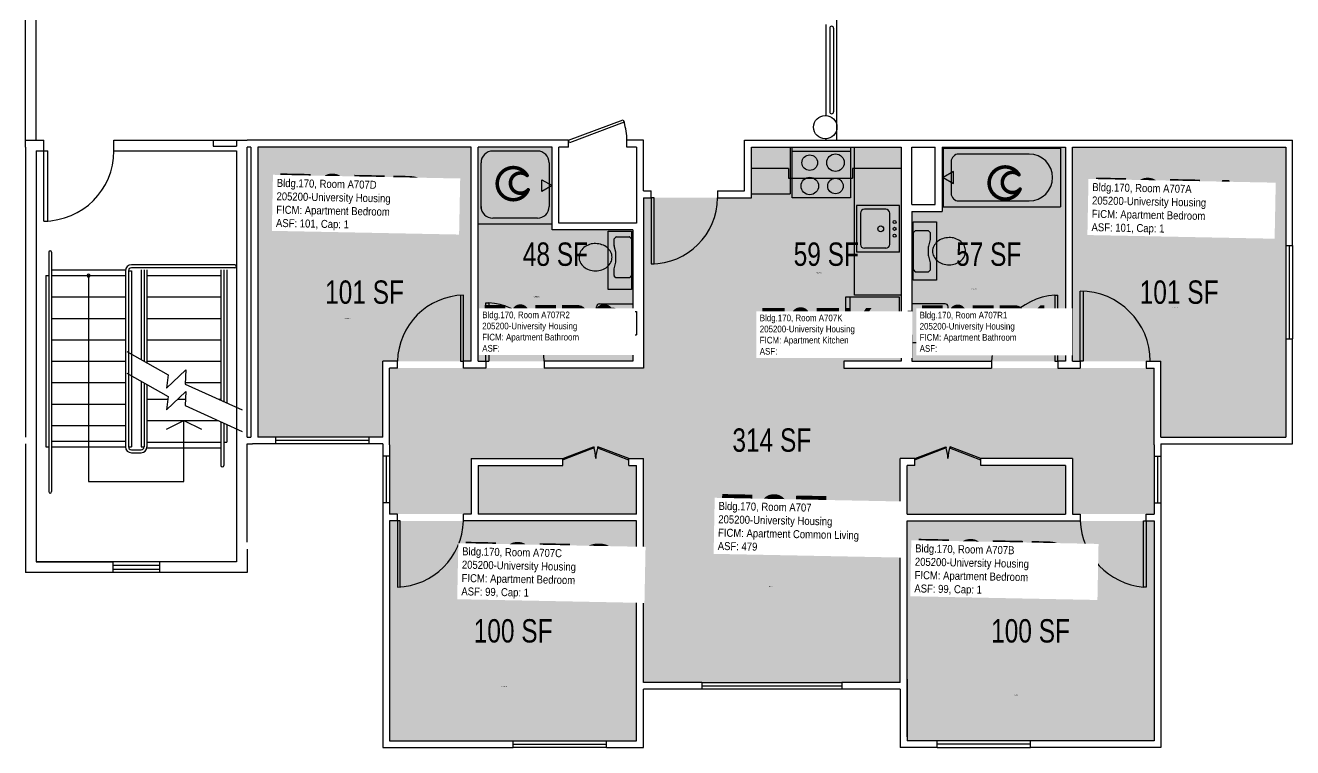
# Model space of a CAD drawing. Header units: inches. Extents: x -90 to 2436, y -85 to 1674.
# Drawn here: x 1784 to 2436, y -51 to 320 of the extents above; entities that cross this region are included whole.
import ezdxf
from ezdxf.enums import TextEntityAlignment as Align

# ---------------------------------------------------------------- set-up
doc = ezdxf.new("R2010")
doc.units = ezdxf.units.IN
doc.header["$LTSCALE"] = 10
doc.header["$MEASUREMENT"] = 0
doc.layers.get('0').update_dxf_attribs({"linetype": 'CONTINUOUS'})
for name, color, linetype in [('A-COLS', 5, 'CONTINUOUS'), ('A-DOOR', 2, 'CONTINUOUS'), ('A-FLOR', 3, 'CONTINUOUS'), ('A-GLAZ', 1, 'CONTINUOUS'), ('A-IDEN-ICON', 4, 'CONTINUOUS'), ('A-IDEN-RNUM', 7, 'CONTINUOUS'), ('A-IDEN-SNUM', 4, 'CONTINUOUS'), ('A-IDEN-VNUM', 4, 'CONTINUOUS'), ('A-WALL', 5, 'CONTINUOUS'), ('AREA-TEXT', 3, 'CONTINUOUS'), ('Rooms-Category-Color', 7, 'CONTINUOUS'), ('Rooms-College-Color', 7, 'CONTINUOUS'), ('Rooms-Department-Color', 7, 'CONTINUOUS'), ('Rooms-Division-Color', 7, 'CONTINUOUS'), ('Rooms-Information', 7, 'CONTINUOUS')]:
    doc.layers.add(name, color=color, linetype=linetype)
doc.styles.add('CP_AREA', font='arial.ttf', dxfattribs={"height": 15})
doc.styles.add('CP_ROOMSNUMBER', font='arial.ttf', dxfattribs={"height": 1})
doc.styles.add('CP_ROOMVNUMBER', font='arial.ttf', dxfattribs={"width": 0.85, "height": 0.075})

# ---------------------------------------------------------------- blocks, each defined once
blk = doc.blocks.new('CPBATH')
at = {"color": 0, "linetype": 'ByBlock', "const_width": 0.0127}
for points in [[(0.0571, 0.0168, 0.861492), (-0.0551, 0, 1)], [(-0.0551, 0, 0.726902), (0.0487, -0.0337, 1)], [(0.0571, 0.0168, 0.729002), (-0.0084, -0.0042, 1)], [(-0.0084, -0.0042, 0.609468), (0.0487, -0.0337, 1)]]:
    blk.add_lwpolyline(points, format="xyb", dxfattribs=at)
at = {"color": 0, "linetype": 'ByBlock', "const_width": 0.00637}
for points in [[(0.0544, 0.0152, 1), (0.0599, 0.0184, 1)], [(0.0459, -0.0353, 1), (0.0515, -0.0321, 1)]]:
    blk.add_lwpolyline(points, format="xyb", close=True, dxfattribs=at)

msp = doc.modelspace()

# ---------------------------------------------------------------- hatches: boundary and pattern name
at = {"layer": 'Rooms-Category-Color', "true_color": 0x728ef3}
for points in [[(1967.99, 108.37), (1903.74, 108.37), (1903.74, 257.37), (2013.49, 257.37), (2013.49, 147.37), (1967.99, 147.37)], [(2054.99, 257.37), (2054.99, 214.87), (2096.49, 214.87), (2096.49, 147.37), (2016.99, 147.37), (2016.99, 257.37)], [(2157.49, 257.37), (2234.49, 257.37), (2234.49, 147.37), (2157.49, 147.37)], [(2255.49, 257.37), (2318.99, 257.37), (2318.99, 147.37), (2239.99, 147.37), (2239.99, 224.37), (2255.49, 224.37)], [(2432.24, 108.37), (2367.99, 108.37), (2367.99, 147.37), (2322.49, 147.37), (2322.49, 257.37), (2432.24, 257.37)], [(1971.49, 68.87), (1971.49, 143.87), (2101.99, 143.87), (2101.99, 231.37), (2157.49, 231.37), (2157.49, 147.37), (2205, 147.37), (2205, 143.87), (2364.49, 143.87), (2364.49, 68.87), (2322.49, 68.87), (2322.49, 97.37), (2275.49, 97.37), (2275.49, 93.87), (2318.99, 93.87), (2318.99, 68.87), (2237.49, 68.87), (2237.49, 93.87), (2241.49, 93.87), (2241.49, 97.37), (2233.99, 97.37), (2233.99, -17.63), (2101.99, -17.63), (2101.99, 97.37), (2094.49, 97.37), (2094.49, 93.87), (2098.49, 93.87), (2098.49, 68.87), (2016.99, 68.87), (2016.99, 93.87), (2060.49, 93.87), (2060.49, 97.37), (2013.49, 97.37), (2013.49, 68.87)], [(2098.49, -47.63), (1971.49, -47.63), (1971.49, 65.37), (2098.49, 65.37)], [(2237.49, -47.63), (2237.49, 65.37), (2364.49, 65.37), (2364.49, -47.63)]]:
    msp.add_hatch(color=171, dxfattribs=at).paths.add_polyline_path(points)
at = {"layer": 'Rooms-College-Color', "true_color": 0xadadad}
for points in [[(1967.99, 108.37), (1903.74, 108.37), (1903.74, 257.37), (2013.49, 257.37), (2013.49, 147.37), (1967.99, 147.37)], [(2054.99, 257.37), (2054.99, 214.87), (2096.49, 214.87), (2096.49, 147.37), (2016.99, 147.37), (2016.99, 257.37)], [(2157.49, 257.37), (2234.49, 257.37), (2234.49, 147.37), (2157.49, 147.37)], [(2255.49, 257.37), (2318.99, 257.37), (2318.99, 147.37), (2239.99, 147.37), (2239.99, 224.37), (2255.49, 224.37)], [(2432.24, 108.37), (2367.99, 108.37), (2367.99, 147.37), (2322.49, 147.37), (2322.49, 257.37), (2432.24, 257.37)], [(1971.49, 68.87), (1971.49, 143.87), (2101.99, 143.87), (2101.99, 231.37), (2157.49, 231.37), (2157.49, 147.37), (2205, 147.37), (2205, 143.87), (2364.49, 143.87), (2364.49, 68.87), (2322.49, 68.87), (2322.49, 97.37), (2275.49, 97.37), (2275.49, 93.87), (2318.99, 93.87), (2318.99, 68.87), (2237.49, 68.87), (2237.49, 93.87), (2241.49, 93.87), (2241.49, 97.37), (2233.99, 97.37), (2233.99, -17.63), (2101.99, -17.63), (2101.99, 97.37), (2094.49, 97.37), (2094.49, 93.87), (2098.49, 93.87), (2098.49, 68.87), (2016.99, 68.87), (2016.99, 93.87), (2060.49, 93.87), (2060.49, 97.37), (2013.49, 97.37), (2013.49, 68.87)], [(2098.49, -47.63), (1971.49, -47.63), (1971.49, 65.37), (2098.49, 65.37)], [(2237.49, -47.63), (2237.49, 65.37), (2364.49, 65.37), (2364.49, -47.63)]]:
    msp.add_hatch(color=253, dxfattribs=at).paths.add_polyline_path(points)
at = {"layer": 'Rooms-Department-Color', "true_color": 0x604aed}
for points in [[(1967.99, 108.37), (1903.74, 108.37), (1903.74, 257.37), (2013.49, 257.37), (2013.49, 147.37), (1967.99, 147.37)], [(2054.99, 257.37), (2054.99, 214.87), (2096.49, 214.87), (2096.49, 147.37), (2016.99, 147.37), (2016.99, 257.37)], [(2157.49, 257.37), (2234.49, 257.37), (2234.49, 147.37), (2157.49, 147.37)], [(2255.49, 257.37), (2318.99, 257.37), (2318.99, 147.37), (2239.99, 147.37), (2239.99, 224.37), (2255.49, 224.37)], [(2432.24, 108.37), (2367.99, 108.37), (2367.99, 147.37), (2322.49, 147.37), (2322.49, 257.37), (2432.24, 257.37)], [(1971.49, 68.87), (1971.49, 143.87), (2101.99, 143.87), (2101.99, 231.37), (2157.49, 231.37), (2157.49, 147.37), (2205, 147.37), (2205, 143.87), (2364.49, 143.87), (2364.49, 68.87), (2322.49, 68.87), (2322.49, 97.37), (2275.49, 97.37), (2275.49, 93.87), (2318.99, 93.87), (2318.99, 68.87), (2237.49, 68.87), (2237.49, 93.87), (2241.49, 93.87), (2241.49, 97.37), (2233.99, 97.37), (2233.99, -17.63), (2101.99, -17.63), (2101.99, 97.37), (2094.49, 97.37), (2094.49, 93.87), (2098.49, 93.87), (2098.49, 68.87), (2016.99, 68.87), (2016.99, 93.87), (2060.49, 93.87), (2060.49, 97.37), (2013.49, 97.37), (2013.49, 68.87)], [(2098.49, -47.63), (1971.49, -47.63), (1971.49, 65.37), (2098.49, 65.37)], [(2237.49, -47.63), (2237.49, 65.37), (2364.49, 65.37), (2364.49, -47.63)]]:
    msp.add_hatch(color=173, dxfattribs=at).paths.add_polyline_path(points)
at = {"layer": 'Rooms-Division-Color', "true_color": 0x604aed}
for points in [[(1967.99, 108.37), (1903.74, 108.37), (1903.74, 257.37), (2013.49, 257.37), (2013.49, 147.37), (1967.99, 147.37)], [(2054.99, 257.37), (2054.99, 214.87), (2096.49, 214.87), (2096.49, 147.37), (2016.99, 147.37), (2016.99, 257.37)], [(2157.49, 257.37), (2234.49, 257.37), (2234.49, 147.37), (2157.49, 147.37)], [(2255.49, 257.37), (2318.99, 257.37), (2318.99, 147.37), (2239.99, 147.37), (2239.99, 224.37), (2255.49, 224.37)], [(2432.24, 108.37), (2367.99, 108.37), (2367.99, 147.37), (2322.49, 147.37), (2322.49, 257.37), (2432.24, 257.37)], [(1971.49, 68.87), (1971.49, 143.87), (2101.99, 143.87), (2101.99, 231.37), (2157.49, 231.37), (2157.49, 147.37), (2205, 147.37), (2205, 143.87), (2364.49, 143.87), (2364.49, 68.87), (2322.49, 68.87), (2322.49, 97.37), (2275.49, 97.37), (2275.49, 93.87), (2318.99, 93.87), (2318.99, 68.87), (2237.49, 68.87), (2237.49, 93.87), (2241.49, 93.87), (2241.49, 97.37), (2233.99, 97.37), (2233.99, -17.63), (2101.99, -17.63), (2101.99, 97.37), (2094.49, 97.37), (2094.49, 93.87), (2098.49, 93.87), (2098.49, 68.87), (2016.99, 68.87), (2016.99, 93.87), (2060.49, 93.87), (2060.49, 97.37), (2013.49, 97.37), (2013.49, 68.87)], [(2098.49, -47.63), (1971.49, -47.63), (1971.49, 65.37), (2098.49, 65.37)], [(2237.49, -47.63), (2237.49, 65.37), (2364.49, 65.37), (2364.49, -47.63)]]:
    msp.add_hatch(color=173, dxfattribs=at).paths.add_polyline_path(points)

# ---------------------------------------------------------------- linework, layer by layer
for p, q in [((2047.49, 255.34), (2024.49, 255.34)), ((2177.49, 257.37), (2177.49, 233.37)), ((2178.49, 231.37), (2178.49, 257.37)), ((2178.49, 255.29), (2208.49, 255.29)), ((2208.49, 257.37), (2208.49, 231.37)), ((2210.49, 181.37), (2210.49, 257.37)), ((2256.11, 256.75), (2256.11, 226.75)), ((2256.11, 256.75), (2316.36, 256.75)), ((2316.36, 256.75), (2316.36, 226.75)), ((2018.49, 225.84), (2018.49, 249.34)), ((2053.49, 249.34), (2053.49, 226.84)), ((2260.13, 249.78), (2260.13, 233.71)), ((2300.3, 253.8), (2264.15, 253.8)), ((2176.49, 246.3), (2157.49, 246.3)), ((2176.49, 246.3), (2176.49, 241.37)), ((2176.49, 241.37), (2209.42, 241.37)), ((2234.49, 246.3), (2209.42, 246.3)), ((2209.42, 246.3), (2209.42, 241.37)), ((2261.31, 244.75), (2256.11, 241.75)), ((2256.11, 241.75), (2261.31, 238.75)), ((2261.31, 238.75), (2261.31, 244.75)), ((2049.79, 234.59), (2049.79, 240.59)), ((2049.79, 240.59), (2054.99, 237.59)), ((2054.99, 237.59), (2049.79, 234.59)), ((2157.49, 233.37), (2177.49, 233.37)), ((2208.49, 231.37), (2178.49, 231.37)), ((2264.15, 229.7), (2300.3, 229.7)), ((2211.58, 227.42), (2211.58, 203.42)), ((2233.58, 227.42), (2211.58, 227.42)), ((2213.58, 223.42), (2213.58, 207.42)), ((2226.58, 225.42), (2215.58, 225.42)), ((2228.58, 207.42), (2228.58, 223.42)), ((2233.58, 203.42), (2233.58, 227.42)), ((2256.11, 226.75), (2316.36, 226.75)), ((2016.99, 217.87), (2054.99, 217.87)), ((2047.49, 220.84), (2024.49, 220.84)), ((2240.61, 218.96), (2252.61, 218.96)), ((2240.61, 188.96), (2240.61, 218.96)), ((2252.61, 218.96), (2252.61, 188.96)), ((2083.86, 214.25), (2095.86, 214.25)), ((2083.86, 184.25), (2083.86, 214.25)), ((2086.86, 210.29), (2087.74, 211.16)), ((2086.86, 206.84), (2086.86, 210.29)), ((2088.04, 211.29), (2094.69, 211.29)), ((2094.99, 211.16), (2095.86, 210.29)), ((2095.86, 214.25), (2095.86, 184.25)), ((2095.86, 210.29), (2095.86, 191.46)), ((2241.49, 214.25), (2240.61, 213.37)), ((2240.61, 213.37), (2240.61, 194.55)), ((2248.44, 214.37), (2241.79, 214.37)), ((2248.63, 206.43), (2249.61, 209.87)), ((2249.61, 213.37), (2248.74, 214.25)), ((2249.61, 209.87), (2249.61, 213.37)), ((2087.85, 203.34), (2086.88, 206.73)), ((2087.86, 198.34), (2087.86, 203.23)), ((2233.58, 203.42), (2211.58, 203.42)), ((2226.58, 205.42), (2215.58, 205.42)), ((2248.61, 201.43), (2248.61, 206.31)), ((2086.88, 194.84), (2087.85, 198.23)), ((2249.61, 197.87), (2248.63, 201.32)), ((2249.61, 194.55), (2249.61, 197.87)), ((2086.86, 191.46), (2086.86, 194.73)), ((2087.86, 190.29), (2086.99, 191.16)), ((2094.69, 190.29), (2087.86, 190.29)), ((2095.74, 191.16), (2094.99, 190.41)), ((2252.61, 188.96), (2240.61, 188.96)), ((2240.74, 194.25), (2241.61, 193.37)), ((2241.61, 193.37), (2248.61, 193.37)), ((2248.61, 193.37), (2249.49, 194.25)), ((2095.86, 184.25), (2083.86, 184.25)), ((2079.36, 176.87), (2096.49, 176.87)), ((2205.99, 149.37), (2205.99, 180.37)), ((2205.99, 180.37), (2233.49, 180.37)), ((2208.24, 149.37), (2208.24, 180.37)), ((2234.49, 181.37), (2210.49, 181.37)), ((2233.49, 180.37), (2233.49, 149.37)), ((2257.1, 176.87), (2239.98, 176.87)), ((2077.86, 158.37), (2077.86, 175.37)), ((2258.6, 158.37), (2258.6, 175.37)), ((2079.36, 156.87), (2096.49, 156.87)), ((2257.1, 156.87), (2239.98, 156.87)), ((2233.49, 149.37), (2205.99, 149.37))]:
    msp.add_line(p, q)
for centre, radius in [((2187.49, 249.37), 4), ((2200.71, 249.37), 4.5), ((2187.49, 237.37), 4.5), ((2200.71, 237.37), 4), ((2223.96, 215.37), 1.5), ((2231.08, 218.87), 0.791), ((2231.08, 215.37), 0.791), ((2231.08, 211.87), 0.791)]:
    msp.add_circle(centre, radius)
for centre, radius, start, end in [((2024.49, 249.34), 6, 90, 180), ((2047.49, 249.34), 6, 0, 90), ((2264.15, 249.78), 4.02, 90, 180), ((2300.3, 241.75), 12.05, 270, 90), ((2264.15, 233.71), 4.02, 180, 270), ((2024.49, 226.84), 6, 180, 270), ((2047.49, 226.84), 6, 270, 0), ((2215.58, 223.42), 2, 90, 180), ((2226.58, 223.42), 2, 0, 90), ((2088.04, 210.87), 0.418, 90, 135), ((2094.69, 210.87), 0.418, 45, 90), ((2241.79, 213.95), 0.418, 90, 135), ((2248.44, 213.95), 0.418, 45, 90), ((2257.72, 203.22), 7.26, 129.47246, 153.29881), ((2258.56, 202.19), 8.59, 108.83538, 129.47246), ((2259.11, 200.58), 10.29, 90, 108.83538), ((2259.63, 203.02), 7.87, 71.16462, 93.77544), ((2259.13, 201.54), 9.43, 50.52754, 71.16462), ((2260.51, 203.22), 7.26, 26.70119, 50.52754), ((2074.67, 200.79), 5.8, 153.29881, 180), ((2075.97, 200.13), 7.26, 129.47246, 153.29881), ((2077.35, 198.46), 9.43, 108.83538, 129.47246), ((2076.84, 199.93), 7.87, 86.22456, 108.83538), ((2077.36, 197.49), 10.29, 71.16462, 90), ((2077.91, 199.1), 8.59, 50.52754, 71.16462), ((2078.76, 200.13), 7.26, 26.70119, 50.52754), ((2080.06, 200.79), 5.8, 0, 26.70119), ((2087.28, 206.84), 0.418, 180, 195.9454), ((2087.44, 203.23), 0.418, 0, 15.9454), ((2215.58, 207.42), 2, 180, 270), ((2226.58, 207.42), 2, 270, 0), ((2249.03, 206.31), 0.418, 164.0546, 180), ((2256.42, 203.87), 5.8, 153.29881, 180), ((2256.42, 203.87), 5.8, 180, 206.70119), ((2261.81, 203.87), 5.8, 0, 26.70119), ((2261.81, 203.87), 5.8, 333.29881, 0), ((2074.67, 200.79), 5.8, 180, 206.70119), ((2075.97, 201.44), 7.26, 206.70119, 230.52754), ((2076.81, 202.47), 8.59, 230.52754, 251.16462), ((2077.91, 202.47), 8.59, 288.83538, 309.47246), ((2078.76, 201.44), 7.26, 309.47246, 333.29881), ((2080.06, 200.79), 5.8, 333.29881, 0), ((2087.44, 198.34), 0.418, 344.0546, 0), ((2249.03, 201.43), 0.418, 180, 195.9454), ((2257.72, 204.53), 7.26, 206.70119, 230.52754), ((2258.56, 205.55), 8.59, 230.52754, 251.16462), ((2259.11, 207.17), 10.29, 251.16462, 270), ((2259.11, 207.17), 10.29, 270, 288.83538), ((2259.66, 205.55), 8.59, 288.83538, 309.47246), ((2260.51, 204.53), 7.26, 309.47246, 333.29881), ((2077.36, 204.08), 10.29, 251.16462, 270), ((2077.36, 204.08), 10.29, 270, 288.83538), ((2087.28, 191.46), 0.418, 180, 225), ((2094.69, 190.7), 0.418, 270, 315), ((2095.44, 191.46), 0.418, 315, 0), ((2241.03, 194.55), 0.418, 180, 225), ((2249.19, 194.55), 0.418, 315, 0), ((2079.36, 175.37), 1.5, 90, 180), ((2257.1, 175.37), 1.5, 0, 90), ((2088.86, 166.87), 9, 160.77064, 180), ((2087.59, 167.32), 7.65, 139.89909, 160.77064), ((2086.78, 168), 6.59, 116.19159, 139.89909), ((2086.26, 169.05), 5.42, 90, 116.19159), ((2086.26, 169.05), 5.42, 63.80841, 90), ((2085.74, 168), 6.59, 40.10091, 63.80841), ((2084.93, 167.32), 7.65, 19.22936, 40.10091), ((2083.66, 166.87), 9, 0, 19.22936), ((2252.8, 166.87), 9, 160.77064, 180), ((2251.53, 167.32), 7.65, 139.89909, 160.77064), ((2250.72, 168), 6.59, 116.19159, 139.89909), ((2250.2, 169.05), 5.42, 90, 116.19159), ((2250.2, 169.05), 5.42, 63.80841, 90), ((2249.68, 168), 6.59, 40.10091, 63.80841), ((2248.87, 167.32), 7.65, 19.22936, 40.10091), ((2247.6, 166.87), 9, 0, 19.22936), ((2088.86, 166.87), 9, 180, 199.22936), ((2087.59, 166.43), 7.65, 199.22936, 220.10091), ((2084.93, 166.43), 7.65, 319.89909, 340.77064), ((2083.66, 166.87), 9, 340.77064, 0), ((2252.8, 166.87), 9, 180, 199.22936), ((2251.53, 166.43), 7.65, 199.22936, 220.10091), ((2248.87, 166.43), 7.65, 319.89909, 340.77064), ((2247.6, 166.87), 9, 340.77064, 0), ((2079.36, 158.37), 1.5, 180, 270), ((2086.78, 165.75), 6.59, 220.10091, 243.80841), ((2086.26, 164.69), 5.42, 243.80841, 270), ((2086.26, 164.69), 5.42, 270, 296.19159), ((2085.74, 165.75), 6.59, 296.19159, 319.89909), ((2250.72, 165.75), 6.59, 220.10091, 243.80841), ((2250.2, 164.69), 5.42, 243.80841, 270), ((2250.2, 164.69), 5.42, 270, 296.19159), ((2249.68, 165.75), 6.59, 296.19159, 319.89909), ((2257.1, 158.37), 1.5, 270, 0)]:
    msp.add_arc(centre, radius, start, end)
at = {"layer": 'A-COLS'}
msp.add_circle((2195.49, 267.6), 6, dxfattribs=at)
at = {"layer": 'A-DOOR'}
for p, q in [((2063.49, 260.87), (2091.56, 271.46)), ((2092.06, 270.14), (2063.99, 259.55)), ((2091.56, 271.46), (2092.06, 270.14)), ((2063.99, 259.55), (2063.49, 260.87)), ((1793.74, 219.37), (1793.74, 255.37)), ((1793.74, 255.37), (1795.74, 255.37)), ((1795.74, 219.37), (1795.74, 255.37)), ((2107.49, 231.37), (2105.99, 231.37)), ((2105.99, 231.37), (2105.99, 197.37)), ((2107.49, 197.37), (2107.49, 231.37)), ((1793.74, 219.37), (1795.74, 219.37)), ((2105.99, 197.37), (2107.49, 197.37)), ((2326.49, 147.37), (2326.49, 183.37)), ((2327.99, 183.37), (2327.99, 147.37)), ((2007.99, 181.37), (2007.99, 147.37)), ((2009.49, 147.37), (2009.49, 181.37)), ((2020.99, 147.37), (2020.99, 177.37)), ((2020.99, 177.37), (2022.49, 177.37)), ((2022.49, 177.37), (2022.49, 147.37)), ((2313.49, 181.37), (2313.49, 147.37)), ((2313.49, 181.37), (2314.99, 181.37)), ((2314.99, 147.37), (2314.99, 181.37)), ((2007.99, 147.37), (2009.49, 147.37)), ((2020.99, 147.37), (2022.49, 147.37)), ((2313.49, 147.37), (2314.99, 147.37)), ((2327.99, 147.37), (2326.49, 147.37)), ((2060.49, 97.37), (2076.36, 103.46)), ((2076.61, 102.8), (2060.74, 96.71)), ((2076.36, 103.46), (2076.61, 102.8)), ((2078.61, 103.46), (2078.36, 102.8)), ((2078.36, 102.8), (2094.23, 96.71)), ((2094.49, 97.37), (2078.61, 103.46)), ((2241.49, 97.37), (2257.36, 103.46)), ((2257.61, 102.8), (2241.74, 96.71)), ((2257.36, 103.46), (2257.61, 102.8)), ((2259.61, 103.46), (2259.36, 102.8)), ((2259.36, 102.8), (2275.23, 96.71)), ((2275.49, 97.37), (2259.61, 103.46)), ((2060.74, 96.71), (2060.49, 97.37)), ((2094.23, 96.71), (2094.49, 97.37)), ((2241.74, 96.71), (2241.49, 97.37)), ((2275.23, 96.71), (2275.49, 97.37)), ((1975.49, 65.37), (1975.49, 31.37)), ((1976.99, 65.37), (1975.49, 65.37)), ((1976.99, 31.37), (1976.99, 65.37)), ((2358.99, 65.37), (2360.49, 65.37)), ((2358.99, 31.37), (2358.99, 65.37)), ((2360.49, 65.37), (2360.49, 31.37)), ((2360.49, 31.37), (2358.99, 31.37))]:
    msp.add_line(p, q, dxfattribs=at)
for centre, radius, start, end in [((2066.29, 261.24), 27.2, 359.22408, 19.05218), ((1793.74, 255.37), 36, 270, 0), ((2105.99, 231.37), 34, 270, 0), ((2326.49, 147.37), 36, 0, 90), ((2010.45, 146.41), 34.97, 91.57576, 178.42424), ((2021.22, 147.63), 29.77, 359.51034, 87.55206), ((2316.59, 145.87), 35.64, 94.99827, 177.58607), ((2060.49, 97.37), 17, 0, 20.97746), ((2094.49, 97.37), 17, 159.02254, 180), ((2241.49, 97.37), 17, 0, 20.97746), ((2275.49, 97.37), 17, 159.02254, 180), ((1974.53, 66.33), 34.97, 271.57576, 358.42424), ((2362.13, 66.91), 35.67, 182.4645, 264.95117)]:
    msp.add_arc(centre, radius, start, end, dxfattribs=at)
at = {"layer": 'A-FLOR'}
for p, q in [((2197.74, 318.44), (2197.74, 275.53)), ((2199.74, 318.44), (2199.74, 275.53)), ((1796.24, 203.37), (1796.24, 80.37)), ((1797.74, 203.37), (1797.74, 80.37)), ((1891.99, 196.87), (1838.74, 196.87)), ((1794.74, 191.37), (1796.24, 191.37)), ((1794.74, 191.37), (1794.74, 103.37)), ((1797.74, 194.37), (1835.78, 194.37)), ((1797.74, 191.37), (1835.74, 191.37)), ((1816.74, 191.37), (1816.74, 85.58)), ((1835.74, 193.87), (1835.74, 103.37)), ((1837.24, 193.87), (1837.24, 103.37)), ((1837.24, 193.87), (1838.74, 193.87)), ((1891.99, 195.37), (1838.74, 195.37)), ((1838.74, 193.87), (1838.74, 103.37)), ((1843.74, 194.37), (1843.74, 148.21)), ((1845.24, 194.37), (1845.24, 147.36)), ((1846.74, 194.37), (1846.74, 146.51)), ((1846.74, 191.37), (1884.74, 191.37)), ((1884.74, 194.37), (1884.74, 127.36)), ((1886.24, 194.37), (1886.24, 126.68)), ((1887.74, 194.37), (1887.74, 126)), ((1797.74, 180.37), (1835.74, 180.37)), ((1846.74, 180.37), (1884.74, 180.37)), ((1797.74, 169.37), (1835.74, 169.37)), ((1846.74, 169.37), (1884.74, 169.37)), ((1797.74, 158.37), (1835.74, 158.37)), ((1846.74, 158.37), (1884.74, 158.37)), ((1836.48, 152.32), (1857.58, 140.36)), ((1797.74, 147.37), (1835.74, 147.37)), ((1846.74, 147.37), (1884.74, 147.37)), ((1836.48, 141.22), (1857.58, 129.26)), ((1843.74, 137.11), (1843.74, 103.37)), ((1856.76, 133.5), (1866.71, 142.89)), ((1857.58, 140.36), (1856.76, 133.5)), ((1866.71, 142.89), (1866.41, 135.66)), ((1797.74, 136.37), (1835.74, 136.37)), ((1845.24, 136.26), (1845.24, 103.37)), ((1846.74, 135.41), (1846.74, 103.37)), ((1856.76, 122.41), (1866.71, 131.79)), ((1866.41, 135.66), (1895.73, 122.38)), ((1866.71, 131.79), (1866.41, 124.56)), ((1866.44, 136.37), (1884.74, 136.37)), ((1797.74, 125.37), (1835.74, 125.37)), ((1846.74, 127.87), (1857.42, 127.87)), ((1857.58, 129.26), (1856.76, 122.41)), ((1862.56, 127.87), (1866.55, 127.87)), ((1866.41, 124.56), (1895.73, 111.28)), ((1883.61, 127.87), (1884.74, 127.87)), ((1797.74, 114.37), (1835.74, 114.37)), ((1846.74, 116.87), (1883.39, 116.87)), ((1856.74, 112.48), (1865.74, 116.87)), ((1865.74, 85.58), (1865.74, 116.87)), ((1865.74, 116.87), (1874.74, 112.48)), ((1884.74, 116.26), (1884.74, 93.87)), ((1886.24, 115.58), (1886.24, 93.87)), ((1887.74, 114.9), (1887.74, 105.87)), ((1797.74, 106.37), (1835.74, 106.37)), ((1846.74, 105.87), (1884.74, 105.87)), ((1886.24, 105.87), (1887.74, 105.87)), ((1794.74, 103.37), (1796.24, 103.37)), ((1797.74, 103.37), (1835.74, 103.37)), ((1837.24, 103.37), (1838.74, 103.37)), ((1838.74, 101.87), (1843.74, 101.87)), ((1838.74, 100.37), (1843.74, 100.37)), ((1843.74, 103.37), (1845.24, 103.37)), ((1846.74, 102.87), (1884.74, 102.87)), ((1816.74, 85.58), (1865.74, 85.58))]:
    msp.add_line(p, q, dxfattribs=at)
for centre, radius, start, end in [((2198.74, 318.44), 1, 0, 180), ((2198.74, 275.53), 1, 180, 0), ((1796.99, 203.37), 0.75, 0, 180), ((1838.74, 193.87), 3, 90, 180), ((1891.99, 196.12), 0.75, 270, 90), ((1816.74, 191.37), 0.75, 90, 270), ((1816.74, 191.37), 0.75, 270, 90), ((1838.74, 193.87), 1.5, 90, 180), ((1838.74, 103.37), 3, 180, 270), ((1838.74, 103.37), 1.5, 180, 270), ((1843.74, 103.37), 3, 270, 0), ((1843.74, 103.37), 1.5, 270, 0), ((1885.49, 93.87), 0.75, 180, 0), ((1796.99, 80.37), 0.75, 180, 0)]:
    msp.add_arc(centre, radius, start, end, dxfattribs=at)
at = {"layer": 'A-GLAZ'}
for p, q in [((2432.24, 206.87), (2432.24, 158.87)), ((2433.99, 206.87), (2433.99, 158.87)), ((2435.74, 206.87), (2435.74, 158.87)), ((1960.99, 108.37), (1912.99, 108.37)), ((1960.99, 106.62), (1912.99, 106.62)), ((1960.99, 104.87), (1912.99, 104.87)), ((1967.99, 98.62), (1967.99, 74.62)), ((1969.74, 98.62), (1969.74, 74.62)), ((1971.49, 98.62), (1971.49, 74.62)), ((2364.49, 98.62), (2364.49, 74.62)), ((2366.24, 98.62), (2366.24, 74.62)), ((2367.99, 98.62), (2367.99, 74.62)), ((1853.24, 44.37), (1829.24, 44.37)), ((1829.24, 42.62), (1853.24, 42.62)), ((1829.24, 40.62), (1853.24, 40.62)), ((1853.24, 38.87), (1829.24, 38.87)), ((2131.99, -17.63), (2203.99, -17.63)), ((2131.99, -19.38), (2203.99, -19.38)), ((2203.99, -21.13), (2131.99, -21.13)), ((2034.99, -47.63), (2082.99, -47.63)), ((2034.99, -49.38), (2082.99, -49.38)), ((2082.99, -51.13), (2034.99, -51.13)), ((2300.99, -47.63), (2252.99, -47.63)), ((2300.99, -49.38), (2252.99, -49.38)), ((2252.99, -51.13), (2300.99, -51.13))]:
    msp.add_line(p, q, dxfattribs=at)
at = {"layer": 'A-WALL'}
for p, q in [((2201.49, 260.87), (2201.49, 332.37)), ((1784.24, 260.87), (1784.24, 332.02)), ((1789.74, 260.87), (1789.74, 326.87)), ((2195.99, 273.58), (2195.99, 320.39)), ((1784.24, 257.37), (1784.24, 260.87)), ((1784.24, 260.87), (1793.74, 260.87)), ((1793.74, 255.37), (1793.74, 260.87)), ((1829.74, 260.87), (1880.74, 260.87)), ((1829.74, 255.37), (1829.74, 260.87)), ((1880.74, 260.94), (1892.74, 260.94)), ((1880.74, 260.87), (1880.74, 257.87)), ((1892.74, 260.87), (1892.74, 257.87)), ((1892.74, 260.87), (1898.24, 260.87)), ((1900.99, 260.87), (1898.24, 260.87)), ((2063.49, 260.87), (1900.99, 260.87)), ((2063.49, 257.37), (2063.49, 260.87)), ((2101.99, 260.87), (2093.49, 260.87)), ((2093.49, 257.37), (2093.49, 260.87)), ((2101.99, 234.87), (2101.99, 260.87)), ((2153.99, 260.87), (2435.74, 260.87)), ((2153.99, 234.87), (2153.99, 260.87)), ((2195.99, 260.87), (2195.99, 261.62)), ((2435.74, 206.87), (2435.74, 260.87)), ((1784.24, 257.37), (1784.24, 108.37)), ((1789.74, 255.37), (1793.74, 255.37)), ((1789.74, 255.37), (1789.74, 44.37)), ((1829.74, 255.37), (1892.74, 255.37)), ((1880.74, 257.87), (1892.74, 257.87)), ((1892.74, 255.37), (1892.74, 44.37)), ((1900.24, 257.37), (1898.24, 257.37)), ((1898.24, 108.37), (1898.24, 257.37)), ((1900.24, 257.37), (1900.24, 108.37)), ((1903.74, 257.37), (1903.74, 108.37)), ((2013.49, 257.37), (1903.74, 257.37)), ((2013.49, 147.37), (2013.49, 257.37)), ((2016.99, 147.37), (2016.99, 257.37)), ((2054.99, 257.37), (2016.99, 257.37)), ((2054.99, 214.87), (2054.99, 257.37)), ((2058.49, 218.37), (2058.49, 257.37)), ((2063.49, 257.37), (2058.49, 257.37)), ((2098.49, 257.37), (2093.49, 257.37)), ((2098.49, 257.37), (2098.49, 218.37)), ((2157.49, 231.37), (2157.49, 257.37)), ((2157.49, 257.37), (2234.49, 257.37)), ((2234.49, 257.37), (2234.49, 147.37)), ((2239.99, 227.87), (2239.99, 257.37)), ((2239.99, 257.37), (2251.99, 257.37)), ((2251.99, 227.87), (2251.99, 257.37)), ((2255.49, 257.37), (2255.49, 224.37)), ((2255.49, 257.37), (2318.99, 257.37)), ((2318.99, 257.37), (2318.99, 147.37)), ((2322.49, 147.37), (2322.49, 257.37)), ((2322.49, 257.37), (2432.24, 257.37)), ((2432.24, 257.37), (2432.24, 206.87)), ((2101.99, 234.87), (2105.99, 234.87)), ((2105.99, 231.37), (2105.99, 234.87)), ((2139.99, 234.87), (2139.99, 231.37)), ((2139.99, 234.87), (2153.99, 234.87)), ((2101.99, 231.37), (2105.99, 231.37)), ((2101.99, 231.37), (2101.99, 143.87)), ((2139.99, 231.37), (2157.49, 231.37)), ((2239.99, 227.87), (2251.99, 227.87)), ((2239.99, 224.37), (2239.99, 172.87)), ((2239.99, 224.37), (2255.49, 224.37)), ((2098.49, 218.37), (2058.49, 218.37)), ((2096.49, 214.87), (2054.99, 214.87)), ((2096.49, 214.87), (2096.49, 172.87)), ((2432.24, 206.87), (2435.74, 206.87)), ((2096.49, 172.87), (2098.49, 172.87)), ((2098.49, 172.87), (2098.49, 160.87)), ((2237.98, 172.87), (2237.98, 160.87)), ((2239.99, 172.87), (2237.98, 172.87)), ((2096.49, 160.87), (2098.49, 160.87)), ((2096.49, 160.87), (2096.49, 147.37)), ((2239.99, 160.87), (2237.98, 160.87)), ((2239.99, 160.87), (2239.99, 147.37)), ((2432.24, 158.87), (2435.74, 158.87)), ((2432.24, 158.87), (2432.24, 108.37)), ((2435.74, 104.87), (2435.74, 158.87)), ((1967.99, 108.37), (1967.99, 147.37)), ((1975.49, 147.37), (1967.99, 147.37)), ((1971.49, 104.37), (1971.49, 143.87)), ((1975.49, 143.87), (1971.49, 143.87)), ((1975.49, 143.87), (1975.49, 147.37)), ((2013.49, 147.37), (2009.49, 147.37)), ((2009.49, 143.87), (2009.49, 147.37)), ((2020.99, 143.87), (2009.49, 143.87)), ((2016.99, 147.37), (2020.99, 147.37)), ((2020.99, 147.37), (2020.99, 143.87)), ((2020.99, 147.37), (2020.99, 143.87)), ((2096.49, 147.37), (2050.99, 147.37)), ((2050.99, 147.37), (2050.99, 143.87)), ((2101.99, 143.87), (2050.99, 143.87)), ((2234.49, 147.37), (2205, 147.37)), ((2205, 147.37), (2205, 143.87)), ((2205, 143.87), (2234.49, 143.87)), ((2234.49, 143.87), (2280.99, 143.87)), ((2239.99, 147.37), (2280.99, 147.37)), ((2257.61, 147.37), (2276.99, 147.37)), ((2280.99, 147.37), (2280.99, 143.87)), ((2318.99, 147.37), (2314.99, 147.37)), ((2314.99, 147.37), (2314.99, 143.87)), ((2314.99, 143.87), (2326.49, 143.87)), ((2322.49, 147.37), (2326.49, 147.37)), ((2326.49, 147.37), (2326.49, 143.87)), ((2326.49, 147.37), (2326.49, 143.87)), ((2360.49, 147.37), (2367.99, 147.37)), ((2360.49, 147.37), (2360.49, 143.87)), ((2360.49, 143.87), (2364.49, 143.87)), ((2364.49, 104.37), (2364.49, 143.87)), ((2367.99, 108.37), (2367.99, 147.37)), ((1784.24, 104.87), (1784.24, 38.87)), ((1898.24, 108.37), (1900.24, 108.37)), ((1898.24, 104.87), (1900.99, 104.87)), ((1898.24, 54.37), (1898.24, 104.87)), ((1912.99, 104.87), (1900.99, 104.87)), ((1912.99, 108.37), (1903.74, 108.37)), ((1912.99, 104.87), (1912.99, 108.37)), ((1960.99, 104.87), (1960.99, 108.37)), ((1967.99, 108.37), (1960.99, 108.37)), ((1967.99, 104.87), (1960.99, 104.87)), ((1967.99, 104.87), (1967.99, 98.62)), ((1971.49, 104.37), (1971.49, 98.62)), ((2364.49, 104.37), (2364.49, 98.62)), ((2367.99, 108.37), (2432.24, 108.37)), ((2367.99, 104.87), (2435.74, 104.87)), ((2367.99, 104.87), (2367.99, 98.62)), ((1971.49, 98.62), (1967.99, 98.62)), ((2364.49, 98.62), (2367.99, 98.62)), ((2013.49, 97.37), (2013.49, 68.87)), ((2013.49, 97.37), (2060.49, 97.37)), ((2016.99, 93.87), (2016.99, 68.87)), ((2016.99, 93.87), (2060.49, 93.87)), ((2060.49, 93.87), (2060.49, 97.37)), ((2094.49, 97.37), (2101.99, 97.37)), ((2094.49, 93.87), (2094.49, 97.37)), ((2094.49, 93.87), (2098.49, 93.87)), ((2098.49, 68.87), (2098.49, 93.87)), ((2101.99, -17.63), (2101.99, 97.37)), ((2233.99, -17.63), (2233.99, 97.37)), ((2241.49, 97.37), (2233.99, 97.37)), ((2237.49, 68.87), (2237.49, 93.87)), ((2241.49, 93.87), (2237.49, 93.87)), ((2241.49, 93.87), (2241.49, 97.37)), ((2322.49, 97.37), (2275.49, 97.37)), ((2275.49, 93.87), (2275.49, 97.37)), ((2318.99, 93.87), (2275.49, 93.87)), ((2318.99, 93.87), (2318.99, 68.87)), ((2322.49, 97.37), (2322.49, 68.87)), ((1971.49, 74.62), (1967.99, 74.62)), ((1967.99, 74.62), (1967.99, -51.13)), ((1971.49, 74.62), (1971.49, 68.87)), ((2364.49, 74.62), (2367.99, 74.62)), ((2364.49, 74.62), (2364.49, 68.87)), ((2367.99, 74.62), (2367.99, -51.13)), ((1975.49, 68.87), (1971.49, 68.87)), ((1975.49, 65.37), (1971.49, 65.37)), ((1971.49, 65.37), (1971.49, -47.63)), ((1975.49, 65.37), (1975.49, 68.87)), ((2013.49, 68.87), (2009.49, 68.87)), ((2009.49, 65.37), (2009.49, 68.87)), ((2098.49, 65.37), (2009.49, 65.37)), ((2098.49, 68.87), (2016.99, 68.87)), ((2098.49, -15.88), (2098.49, 65.37)), ((2237.49, 68.87), (2318.99, 68.87)), ((2237.49, -15.88), (2237.49, 65.37)), ((2237.49, 65.37), (2326.49, 65.37)), ((2322.49, 68.87), (2326.49, 68.87)), ((2326.49, 68.87), (2326.49, 65.37)), ((2360.49, 65.37), (2360.49, 68.87)), ((2360.49, 68.87), (2364.49, 68.87)), ((2360.49, 65.37), (2364.49, 65.37)), ((2364.49, 65.37), (2364.49, -47.63)), ((1898.24, 50.87), (1898.24, 38.87)), ((1829.24, 44.37), (1789.74, 44.37)), ((1789.74, 44.37), (1829.24, 44.37)), ((1829.24, 44.37), (1829.24, 38.87)), ((1892.74, 44.37), (1853.24, 44.37)), ((1853.24, 44.37), (1853.24, 38.87)), ((1829.24, 38.87), (1784.24, 38.87)), ((1898.24, 38.87), (1853.24, 38.87)), ((2098.49, -47.63), (2098.49, -15.88)), ((2131.99, -17.63), (2101.99, -17.63)), ((2131.99, -17.63), (2131.99, -21.13)), ((2203.99, -17.63), (2203.99, -21.13)), ((2233.99, -17.63), (2203.99, -17.63)), ((2237.49, -45.63), (2237.49, -15.88)), ((2237.49, -15.88), (2237.49, -47.63)), ((2101.99, -51.13), (2101.99, -21.13)), ((2131.99, -21.13), (2101.99, -21.13)), ((2233.99, -21.13), (2203.99, -21.13)), ((2233.99, -21.13), (2233.99, -51.13)), ((1967.99, -51.13), (2034.99, -51.13)), ((1971.49, -47.63), (2034.99, -47.63)), ((2034.99, -51.13), (2034.99, -47.63)), ((2082.99, -51.13), (2082.99, -47.63)), ((2082.99, -47.63), (2098.49, -47.63)), ((2082.99, -51.13), (2101.99, -51.13)), ((2252.99, -51.13), (2233.99, -51.13)), ((2252.99, -47.63), (2237.49, -47.63)), ((2252.99, -51.13), (2252.99, -47.63)), ((2300.99, -51.13), (2300.99, -47.63)), ((2364.49, -47.63), (2300.99, -47.63)), ((2367.99, -51.13), (2300.99, -51.13))]:
    msp.add_line(p, q, dxfattribs=at)

# ---------------------------------------------------------------- block references
at = {"layer": 'A-IDEN-ICON', "xscale": 144.0000000004754, "yscale": 144.0000000004754, "zscale": 144.0000000004754, "rotation": 13.71015151948019}
for p in [(2034.77, 238.51), (2287.65, 238.85)]:
    msp.add_blockref('CPBATH', p, dxfattribs=at)

# ---------------------------------------------------------------- texts
at = {"layer": 'A-IDEN-RNUM', "style": 'CP_ROOMSNUMBER'}
for s, p in [('0707-K0', (2190.77, 192.44)), ('0707-R1', (2270.49, 184.28)), ('0707-R2', (2045.61, 180.27))]:
    msp.add_text(s, height=0.36, dxfattribs=at).set_placement(p)
for s, rotation, p in [('0707-D0', 358.9, (1948.38, 169.17)), ('0707-A0', 358.86725, (2373.96, 174.94)), ('0707-00', 358.9, (2165.74, 31.56)), ('0707-C0', 358.86725, (2028.87, -19.82)), ('0707-B0', 358.9, (2292.87, -24.21))]:
    msp.add_text(s, height=0.36, rotation=rotation, dxfattribs=at).set_placement(p)
at = {"layer": 'A-IDEN-SNUM', "style": 'CP_ROOMSNUMBER'}
for s, p in [('1700A707K0', (2190.77, 192.44)), ('1700A707R1', (2270.49, 184.28)), ('1700A707R2', (2045.61, 180.27))]:
    msp.add_text(s, height=0.36, dxfattribs=at).set_placement(p)
for s, rotation, p in [('1700A707D0', 358.9, (1948.38, 169.17)), ('1700A707A0', 358.86725, (2373.96, 174.94)), ('1700A70700', 358.9, (2165.74, 31.56)), ('1700A707C0', 358.86725, (2028.87, -19.82)), ('1700A707B0', 358.9, (2292.87, -24.21))]:
    msp.add_text(s, height=0.36, rotation=rotation, dxfattribs=at).set_placement(p)
at = {"layer": 'A-IDEN-VNUM', "style": 'CP_ROOMVNUMBER', "width": 0.85}
for s, rotation, p in [('707D', 358.86725, (1913.04, 215.12)), ('707A', 358.8713, (2332.29, 212.97)), ('707', 358.86725, (2140.16, 50.38)), ('707C', 358.86725, (2008.33, 25.89)), ('707B', 358.86725, (2241.2, 27.4))]:
    msp.add_text(s, height=28.8, rotation=rotation, dxfattribs=at).set_placement(p)
at = {"layer": 'A-IDEN-VNUM', "style": 'CP_ROOMVNUMBER'}
for s, width, p in [('707R2', 0.7, (2019.12, 152.27)), ('707R1', 0.7, (2244, 152.15)), ('707K', 0.75, (2161.79, 150.72))]:
    msp.add_text(s, height=24, dxfattribs=dict(at, width=width)).set_placement(p)
at = {"layer": 'AREA-TEXT', "style": 'CP_AREA', "width": 0.75}
for s, p in [('48 SF', (2056.74, 202.37)), ('59 SF', (2195.99, 202.37)), ('57 SF', (2279.49, 202.37)), ('101 SF', (1958.61, 182.87)), ('101 SF', (2377.36, 182.87)), ('314 SF', (2167.99, 106.87)), ('100 SF', (2034.99, 8.87)), ('100 SF', (2300.99, 8.87))]:
    msp.add_text(s, height=12, dxfattribs=at).set_placement(p, align=Align.MIDDLE_CENTER)

# ---------------------------------------------------------------- next in the draw order: texts
at = {"layer": 'Rooms-Information', "char_height": 4.1143, "width": 92.16, "attachment_point": 7, "style": 'CP_ROOMVNUMBER', "bg_fill": 3, "box_fill_scale": 1.5, "bg_fill_color": 256, "bg_fill_true_color": 13158600, "bg_fill_transparency": 0}
for s, insert, rotation in [('Bldg.170, Room A707D^M^J205200-University Housing^M^JFICM: Apartment Bedroom^M^JASF: 101, Cap: 1', (1913.04, 215.12), 358.86725), ('Bldg.170, Room A707A^M^J205200-University Housing^M^JFICM: Apartment Bedroom^M^JASF: 101, Cap: 1', (2332.29, 212.97), 358.8713), ('Bldg.170, Room A707^M^J205200-University Housing^M^JFICM: Apartment Common Living^M^JASF: 479', (2140.16, 50.38), 358.86725), ('Bldg.170, Room A707C^M^J205200-University Housing^M^JFICM: Apartment Bedroom^M^JASF: 99, Cap: 1', (2008.33, 25.89), 358.86725), ('Bldg.170, Room A707B^M^J205200-University Housing^M^JFICM: Apartment Bedroom^M^JASF: 99, Cap: 1', (2241.2, 27.4), 358.86725)]:
    msp.add_mtext(s, dxfattribs=dict(at, insert=insert, rotation=rotation))
at = {"layer": 'Rooms-Information', "char_height": 3.4286, "width": 76.8, "attachment_point": 7, "style": 'CP_ROOMVNUMBER', "bg_fill": 3, "box_fill_scale": 1.5, "bg_fill_color": 256, "bg_fill_true_color": 13158600, "bg_fill_transparency": 0}
for s, insert in [('Bldg.170, Room A707R2^M^J205200-University Housing^M^JFICM: Apartment Bathroom^M^JASF: ', (2019.12, 152.27)), ('Bldg.170, Room A707K^M^J205200-University Housing^M^JFICM: Apartment Kitchen^M^JASF: ', (2161.79, 150.72))]:
    msp.add_mtext(s, dxfattribs=dict(at, insert=insert))

# ---------------------------------------------------------------- next in the draw order: texts
at = {"layer": 'Rooms-Information', "insert": (2244, 152.15), "char_height": 3.4286, "width": 76.8, "attachment_point": 7, "style": 'CP_ROOMVNUMBER', "bg_fill": 3, "box_fill_scale": 1.5, "bg_fill_color": 256, "bg_fill_true_color": 13158600, "bg_fill_transparency": 0}
msp.add_mtext('Bldg.170, Room A707R1^M^J205200-University Housing^M^JFICM: Apartment Bathroom^M^JASF: ', dxfattribs=at)

doc.saveas('drawing.dxf')
